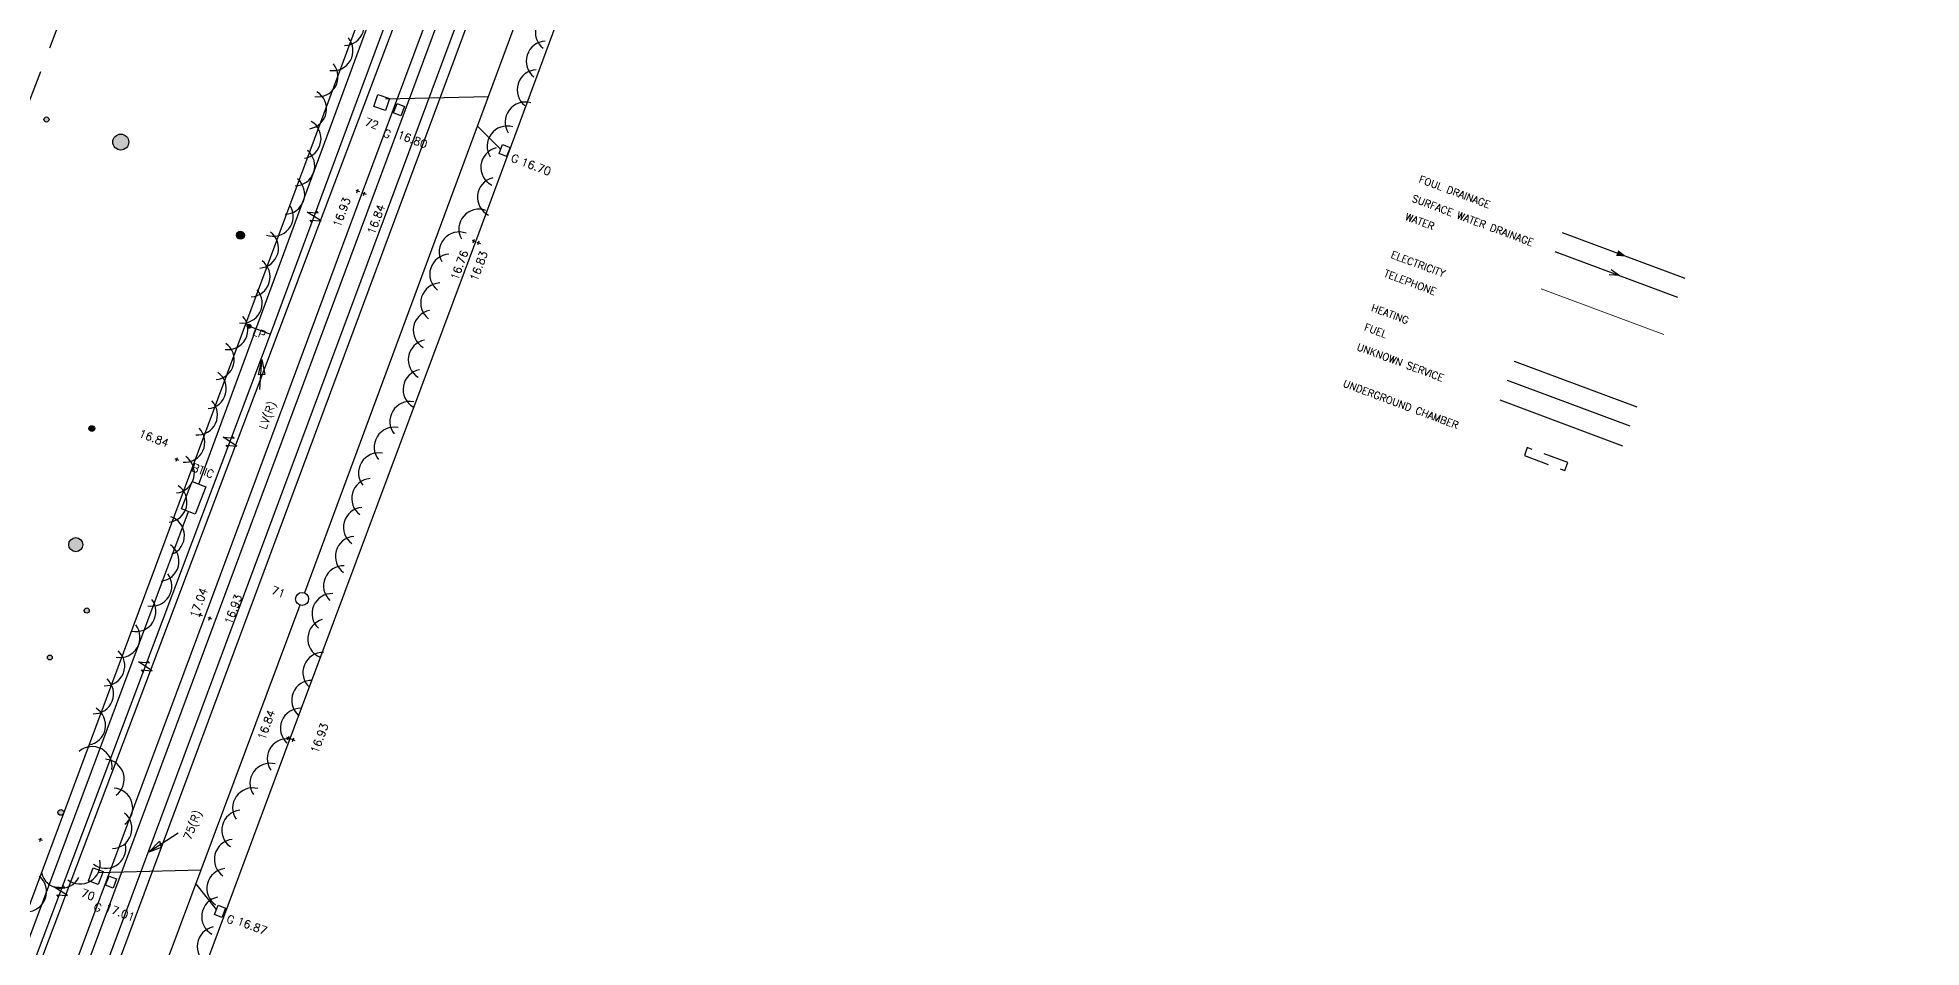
# Model space of a CAD drawing. Header units: millimetres. Extents: x 521005098 to 521837086, y 174609906 to 175681253.
# Drawn here: x 521496642 to 521590782, y 174744360 to 174789805 of the extents above; entities that cross this region are included whole.
import ezdxf

# ---------------------------------------------------------------- set-up
doc = ezdxf.new("R2010")
doc.units = ezdxf.units.MM
doc.header["$LTSCALE"] = 200
doc.linetypes.add('layout$0$HIDDEN', pattern=[9.525, 6.35, -3.175])
doc.linetypes.add('layout$0$survey$0$DASHED', pattern=[19.05, 12.7, -6.35])
for name, color, linetype in [('layout$0$ED-BT', 26, 'Continuous'), ('layout$0$ED-CHAMBER', 7, 'layout$0$HIDDEN'), ('layout$0$ED-ELEC', 30, 'Continuous'), ('layout$0$ED-FOUL', 3, 'Continuous'), ('layout$0$ED-FUEL', 104, 'Continuous'), ('layout$0$ED-HEATING', 240, 'layout$0$HIDDEN'), ('layout$0$ED-STORM', 3, 'Continuous'), ('layout$0$ED-UNKNOWN_SERVICE', 190, 'Continuous'), ('layout$0$ED-WATER', 6, 'Continuous'), ('layout$0$GTGAS', 30, 'layout$0$GAS'), ('layout$0$survey$0$BOUNDARY', 8, 'Continuous'), ('layout$0$survey$0$BT', 8, 'Continuous'), ('layout$0$survey$0$CATV', 8, 'Continuous'), ('layout$0$survey$0$DETAIL', 8, 'Continuous'), ('layout$0$survey$0$ELEC', 8, 'Continuous'), ('layout$0$survey$0$GAS', 8, 'Continuous'), ('layout$0$survey$0$LEVEL', 8, 'Continuous'), ('layout$0$survey$0$MH_NUMBER', 8, 'Continuous'), ('layout$0$survey$0$ROAD', 8, 'Continuous'), ('layout$0$survey$0$SERVICE', 8, 'Continuous'), ('layout$0$survey$0$STORM', 3, 'Continuous'), ('layout$0$survey$0$TEXT_SERVICE', 8, 'Continuous'), ('layout$0$survey$0$VEGETATION', 8, 'Continuous'), ('layout$0$survey$0$WATER', 8, 'Continuous')]:
    doc.layers.add(name, color=color, linetype=linetype)
doc.styles.add('layout$0$ROMANS', font='Romans.shx')
doc.styles.add('layout$0$Standard', font='romans.shx')
doc.styles.add('layout$0$survey$0$ROMANS', font='Romans.shx')
doc.linetypes.add('layout$0$GAS', pattern='A,12.7,-5.08,["G",layout$0$Standard,S=2.54,R=0,X=-2.54,Y=-1.27],-6.35', length=24.13)

# ---------------------------------------------------------------- blocks, each defined once
blk = doc.blocks.new('layout')
at = {"layer": 'layout$0$survey$0$SERVICE', "linetype": 'Continuous'}
h = blk.add_hatch(color=256, dxfattribs=at)
edge = h.paths.add_edge_path()
edge.add_arc((521507211.4, 174775390.4), 100, 0, 360)
at = {"layer": 'layout$0$survey$0$VEGETATION', "linetype": 'Continuous'}
h = blk.add_hatch(color=256, dxfattribs=at)
edge = h.paths.add_edge_path()
edge.add_arc((521497084, 174785716.8), 127.3, 0, 360)
edge = h.paths.add_edge_path()
edge.add_arc((521500796.3, 174784590.5), 397.9, 0, 360)
h = blk.add_hatch(color=256, dxfattribs=at)
edge = h.paths.add_edge_path()
edge.add_arc((521506774.9, 174779936.5), 200, 0, 360)
h = blk.add_hatch(color=256, dxfattribs=at)
edge = h.paths.add_edge_path()
edge.add_arc((521499348.9, 174770276.1), 143.2, 0, 360)
h = blk.add_hatch(color=256, dxfattribs=at)
edge = h.paths.add_edge_path()
edge.add_arc((521498545.1, 174764476), 350.1, 0, 360)
edge = h.paths.add_edge_path()
edge.add_arc((521485735.7, 174768618.7), 350.1, 0, 360)
edge = h.paths.add_edge_path()
edge.add_arc((521482157.7, 174763106.6), 350.1, 0, 360)
h = blk.add_hatch(color=256, dxfattribs=at)
edge = h.paths.add_edge_path()
edge.add_arc((521493198.6, 174755158.1), 120, 0, 360)
edge = h.paths.add_edge_path()
edge.add_arc((521495171.6, 174757157.8), 120, 0, 360)
edge = h.paths.add_edge_path()
edge.add_arc((521497249.6, 174758839.5), 120, 0, 360)
edge = h.paths.add_edge_path()
edge.add_arc((521499093.5, 174761185.3), 127.3, 0, 360)
h = blk.add_hatch(color=256, dxfattribs=at)
edge = h.paths.add_edge_path()
edge.add_arc((521497801.4, 174751098.2), 143.2, 0, 360)
edge = h.paths.add_edge_path()
edge.add_arc((521492713.8, 174750633.5), 127.3, 0, 360)
at = {"layer": 'layout$0$ED-CHAMBER'}
blk.add_lwpolyline([(521570941.8, 174768932.7), (521572969.5, 174768177.7), (521573117.1, 174768573.9), (521571089.3, 174769329)], close=True, dxfattribs=at)
at = {"layer": 'layout$0$ED-FOUL'}
blk.add_line((521572828.1, 174780072.7), (521578959.4, 174777789.7), dxfattribs=at)
blk.add_lwpolyline([(521576050.5, 174778872.8, 0, 300, 0), (521575581.9, 174779047.3, 300, 300, 0)], format="xyseb", dxfattribs=at)
at = {"layer": 'layout$0$ED-FUEL'}
blk.add_line((521570090.2, 174772692.8), (521576221.6, 174770409.8), dxfattribs=at)
at = {"layer": 'layout$0$ED-HEATING', "color": 240, "linetype": 'Continuous'}
blk.add_line((521570436.7, 174773650.5), (521576568.1, 174771367.5), dxfattribs=at)
at = {"layer": 'layout$0$ED-STORM'}
blk.add_line((521572472.2, 174779117.1), (521578603.6, 174776834.1), dxfattribs=at)
blk.add_lwpolyline([(521575280.4, 174778231.3), (521575697.4, 174777915.8), (521575175.7, 174777949.9)], dxfattribs=at)
at = {"layer": 'layout$0$ED-UNKNOWN_SERVICE'}
blk.add_line((521569722.3, 174771704.7), (521575853.7, 174769421.7), dxfattribs=at)
at = {"layer": 'layout$0$GTGAS', "lineweight": 0, "ltscale": 0.5, "flags": 128}
blk.add_lwpolyline([(521571780.8, 174777260.1), (521577912.1, 174774977)], dxfattribs=at)
at = {"layer": 'layout$0$survey$0$BOUNDARY', "linetype": 'Continuous'}
for p, q in [((521502523.6, 174763366.8), (521522050.4, 174815873.2)), ((521490235.7, 174730396.2), (521502523.6, 174763366.8))]:
    blk.add_line(p, q, dxfattribs=at)
at = {"layer": 'layout$0$survey$0$BT', "linetype": 'Continuous', "flags": 128}
for points in [[(521504701.7, 174767503.8), (521516967, 174800824.6)], [(521462408.7, 174654273), (521504176.2, 174766131)]]:
    blk.add_lwpolyline(points, dxfattribs=at)
at = {"layer": 'layout$0$survey$0$CATV', "linetype": 'Continuous', "flags": 128}
blk.add_lwpolyline([(521493147.2, 174734063.8), (521518385.4, 174800815.6), (521564899.5, 174926306.4), (521599833.2, 175020690.5)], dxfattribs=at)
at = {"layer": 'layout$0$survey$0$DETAIL', "linetype": 'layout$0$survey$0$DASHED', "flags": 128}
blk.add_lwpolyline([(521552441.1, 174929418.7), (521550687.8, 174924606.4), (521549775.7, 174920946.7), (521546276.9, 174911556.8), (521536588.7, 174890620.7), (521534024.1, 174883749.4), (521530604.3, 174872804.9), (521528014, 174860458.8), (521524062.6, 174847530.4), (521520001.4, 174837912.3), (521510586.1, 174820386.8), (521504306.9, 174807340.4), (521501936.7, 174801579), (521493825.1, 174780362.8), (521489177.1, 174773092.5), (521485075.6, 174769035), (521481073.6, 174762616.2)], dxfattribs=at)
at = {"layer": 'layout$0$survey$0$ELEC'}
for p, q in [((521510116.1, 174781084.3), (521510658.8, 174781046.3)), ((521510804.8, 174780646.9), (521510116.1, 174781084.3)), ((521510352.4, 174780585.7), (521510262.1, 174780684.9)), ((521510262.1, 174780684.9), (521510804.8, 174780646.9)), ((521510658.8, 174781046.3), (521510568.5, 174781145.4)), ((521505916, 174769845.7), (521506458.5, 174769804.7)), ((521506602.3, 174769404.5), (521505916, 174769845.7)), ((521506149.5, 174769345.8), (521506059.8, 174769445.5)), ((521506059.8, 174769445.5), (521506602.3, 174769404.5)), ((521506458.5, 174769804.7), (521506368.7, 174769904.4)), ((521501682.6, 174758617.3), (521502225.1, 174758576.2)), ((521502368.8, 174758176), (521501682.6, 174758617.3)), ((521501916.1, 174758117.4), (521501826.3, 174758217.1)), ((521501826.3, 174758217.1), (521502368.8, 174758176)), ((521502225.1, 174758576.2), (521502135.3, 174758675.9)), ((521497449.2, 174747388.8), (521497991.7, 174747347.8)), ((521498135.4, 174746947.6), (521497449.2, 174747388.8)), ((521497682.7, 174746888.9), (521497592.9, 174746988.6)), ((521497592.9, 174746988.6), (521498135.4, 174746947.6)), ((521497991.7, 174747347.8), (521497901.9, 174747447.5))]:
    blk.add_line(p, q, dxfattribs=at)
at = {"layer": 'layout$0$survey$0$ELEC', "linetype": 'Continuous', "flags": 128}
for points in [[(521453938.2, 174630117.5), (521462845.3, 174653514.2), (521472659.9, 174679603.6), (521492455.2, 174733023.9), (521508326.3, 174775119.3), (521529431.5, 174832060.3), (521564628.2, 174926839.4)], [(521507211.4, 174775390.4), (521508277, 174774988.6)], [(521507738.6, 174772225.3), (521507838.3, 174773719.8), (521507987, 174772980.1), (521507686.5, 174772961.6), (521507838.3, 174773719.8)]]:
    blk.add_lwpolyline(points, dxfattribs=at)
at = {"layer": 'layout$0$survey$0$GAS', "linetype": 'Continuous', "flags": 128}
for points in [[(521452776.1, 174620443.1), (521465925.3, 174655615.4), (521487844.9, 174713206.3), (521515170.5, 174786610), (521539921.2, 174853278.6), (521583151.6, 174969608), (521602538.7, 175021130.6)], [(521454084.6, 174619873.7), (521467233.8, 174655045.9), (521489153.5, 174712636.8), (521516479.1, 174786040.6), (521541229.7, 174852709.2), (521584460.2, 174969038.6), (521603847.2, 175020561.1)]]:
    blk.add_lwpolyline(points, dxfattribs=at)
at = {"layer": 'layout$0$survey$0$LEVEL', "flags": 128}
for points in [[(521512538.2, 174782184.5), (521512725.6, 174782114.8)], [(521512597, 174782055.9), (521512666.8, 174782243.4)], [(521512864.1, 174782048.7), (521513051.5, 174781978.9)], [(521512922.9, 174781920.1), (521512992.7, 174782107.5)], [(521518349.4, 174779681.3), (521518536.8, 174779611.5)], [(521518408.2, 174779552.7), (521518478, 174779740.1)], [(521518583.7, 174779594), (521518771.1, 174779524.3)], [(521518642.5, 174779465.4), (521518712.3, 174779652.9)], [(521503498.2, 174768773.6), (521503685.6, 174768703.8)], [(521503557, 174768645), (521503626.8, 174768832.4)], [(521504675.7, 174761010.9), (521504863.1, 174760941.1)], [(521504734.5, 174760882.3), (521504804.3, 174761069.8)], [(521505144.3, 174760836.5), (521505331.7, 174760766.7)], [(521505203.1, 174760707.9), (521505272.9, 174760895.3)], [(521509077.6, 174754857.3), (521509265, 174754787.5)], [(521509136.4, 174754728.7), (521509206.2, 174754916.1)], [(521509311.9, 174754770.1), (521509499.3, 174754700.3)], [(521509370.7, 174754641.5), (521509440.5, 174754828.9)], [(521496687.7, 174749778.5), (521496875.2, 174749708.7)], [(521496746.6, 174749649.8), (521496816.3, 174749837.3)]]:
    blk.add_lwpolyline(points, dxfattribs=at)
at = {"layer": 'layout$0$survey$0$ROAD', "linetype": 'Continuous', "flags": 128}
for points in [[(521458998.2, 174620502.2), (521464340.4, 174634734.1), (521471543.8, 174653904), (521479105.8, 174674151.3), (521487334.6, 174696088.7), (521494653.2, 174715604.4), (521501832.8, 174734832.1), (521509255.2, 174754796.2), (521518544.7, 174779628.9), (521526408.1, 174800872.4), (521534508.3, 174822705.3), (521542913.9, 174845337.3), (521550827.2, 174866665.8), (521557707.1, 174885238.5), (521566400.8, 174908600.7), (521582455, 174951875.1), (521598951.3, 174996297.6), (521607513.5, 175019356.9)], [(521566461.3, 174926237.2), (521560978.9, 174911450.7), (521552981.7, 174889867.7), (521544841.8, 174867962.9), (521536597.5, 174846003), (521528514, 174824096), (521520760.4, 174803218.2), (521512866.2, 174782062.4), (521505003.7, 174760888.8), (521497284.5, 174740197.7), (521494041.3, 174731577.7)]]:
    blk.add_lwpolyline(points, dxfattribs=at)
at = {"layer": 'layout$0$survey$0$SERVICE', "linetype": 'Continuous', "flags": 128}
for points in [[(521513640.7, 174786959.9), (521514227.2, 174786758.7), (521514026, 174786172.3), (521513439.6, 174786373.4)], [(521514799.4, 174785906.8), (521514427.2, 174786053.3), (521514606.6, 174786509.3), (521514978.8, 174786362.8)], [(521520072.9, 174783865.3), (521519700.7, 174784011.8), (521519880.1, 174784467.8), (521520252.3, 174784321.3)], [(521503830.6, 174766263.3), (521504356.2, 174767636.1), (521505047.3, 174767371.5), (521504521.7, 174765998.7)], [(521499421.5, 174748326.5), (521499908.2, 174748143.4), (521499665.2, 174747497.6), (521499178.5, 174747680.7)], [(521500409.4, 174747320.1), (521500037.2, 174747466.5), (521500216.6, 174747922.5), (521500588.8, 174747776)], [(521505853.7, 174745856.5), (521505481.4, 174746003), (521505660.9, 174746458.9), (521506033.1, 174746312.4)]]:
    blk.add_lwpolyline(points, close=True, dxfattribs=at)
at = {"layer": 'layout$0$survey$0$SERVICE', "linetype": 'Continuous'}
for centre, radius in [((521507211.4, 174775390.4), 100), ((521509860.1, 174761762.4), 325)]:
    blk.add_circle(centre, radius, dxfattribs=at)
at = {"layer": 'layout$0$survey$0$STORM', "linetype": 'Continuous', "flags": 128}
for points in [[(521574184.8, 174935421.6), (521509973, 174762067.1)], [(521514029.6, 174786741.8), (521519158.2, 174786864.8)], [(521519784.3, 174784224.3), (521518613.8, 174785395)], [(521509746.3, 174761457.9), (521456539.6, 174619114.3)], [(521499672.6, 174748105.2), (521504801.2, 174748228.2)], [(521505578.1, 174746248.5), (521504548.5, 174747552.2)]]:
    blk.add_lwpolyline(points, dxfattribs=at)
at = {"layer": 'layout$0$survey$0$VEGETATION', "linetype": 'Continuous'}
for centre, radius in [((521497084, 174785716.8), 127.3), ((521500796.3, 174784590.5), 397.9), ((521506774.9, 174779936.5), 200), ((521499348.9, 174770276.1), 143.2), ((521498545.1, 174764476), 350.1), ((521499093.5, 174761185.3), 127.3), ((521497249.6, 174758839.5), 120), ((521497801.4, 174751098.2), 143.2)]:
    blk.add_circle(centre, radius, dxfattribs=at)
for centre, start, end in [((521511958.8, 174790410.7), 271.187221, 50.458951), ((521522515.7, 174790066.3), 92.73549, 232.007221), ((521511402.3, 174789157), 260.473129, 39.74486), ((521522060.3, 174788633), 92.73549, 232.007221), ((521510652.7, 174787853.1), 260.473129, 39.74486), ((521521604.8, 174787199.8), 92.73549, 232.007221), ((521510081.1, 174786243.4), 279.699313, 58.971043), ((521521002, 174785589.6), 73.542163, 212.813894), ((521509802.8, 174784765.4), 279.699313, 58.971043), ((521520100.7, 174784385.7), 73.542163, 212.813894), ((521509488.5, 174783403.9), 270.916517, 50.188248), ((521519791.1, 174783328.2), 103.985507, 243.257237), ((521508987.7, 174781985.7), 270.916517, 50.188248), ((521519624, 174781833.7), 103.985507, 243.257237), ((521508416, 174780880.7), 250.640264, 29.911994), ((521518691.3, 174780238.7), 69.64726, 208.918991), ((521507683.7, 174779294.9), 273.757462, 53.029193), ((521517710.3, 174779098.9), 69.64726, 208.918991), ((521507253.9, 174777853.7), 273.757462, 53.029193), ((521517237, 174777987.4), 92.903826, 232.175556), ((521506861, 174776545), 262.121147, 41.392877), ((521516785.8, 174776552.9), 92.903826, 232.175556), ((521506149.2, 174775220), 262.121147, 41.392877), ((521516414.3, 174775192.1), 100.605638, 239.877368), ((521505464.2, 174773718.8), 275.234377, 54.506108), ((521516159.4, 174773710), 100.605638, 239.877368), ((521505071.7, 174772266.9), 275.234377, 54.506108), ((521515904.5, 174772227.9), 100.605638, 239.877368), ((521504628.4, 174770955.8), 265.453777, 44.725508), ((521515243.3, 174770628.1), 78.980562, 218.252292), ((521503994.9, 174769591.8), 265.453777, 44.725508), ((521514460.2, 174769344.2), 78.980562, 218.252292), ((521503474.9, 174768055), 276.060262, 55.331992), ((521513677, 174768060.4), 78.980562, 218.252292), ((521503103.3, 174766597.6), 276.060262, 55.331992), ((521513334.9, 174766784.6), 94.642612, 233.914343), ((521512927.4, 174765337), 94.642612, 233.914343), ((521502976.6, 174764923.1), 292.202319, 71.474049), ((521502706.8, 174763645.6), 276.017182, 55.288913), ((521512520, 174763889.3), 94.642612, 233.914343), ((521502347.9, 174762407.1), 258.399688, 37.671418), ((521511927.6, 174762420.9), 87.818719, 227.090449), ((521501551.6, 174761131.2), 258.399688, 37.671418), ((521511351, 174761032), 87.818719, 227.090449), ((521511142.7, 174759772.4), 105.895662, 245.167392), ((521500758, 174759842.8), 259.187628, 38.459359), ((521499995.4, 174758423.6), 268.667335, 47.939066), ((521510897.4, 174758092.7), 88.412649, 227.684379), ((521499439.3, 174757026.2), 268.667335, 47.939066), ((521510335.2, 174756697.8), 88.412649, 227.684379), ((521499037.5, 174755456.5), 278.985946, 58.257677), ((521509773.1, 174755303), 88.412649, 227.684379), ((521499365.2, 174753390.5), 351.815882, 131.087612), ((521509116.4, 174753783.4), 75.235262, 214.506992), ((521499970.4, 174752756.1), 306.827659, 86.09939), ((521508251.1, 174752553.5), 75.235262, 214.506992), ((521500396.6, 174751313.7), 306.827659, 86.09939), ((521507385.7, 174751323.5), 75.235262, 214.506992), ((521500353.5, 174750292.3), 271.37402, 50.645751), ((521506843.2, 174750212.2), 95.99893, 235.27066), ((521500046.7, 174749308.2), 231.835469, 11.1072), ((521506470.1, 174748755.3), 95.99893, 235.27066), ((521498763.9, 174748523), 231.835469, 11.1072), ((521496084, 174747137.8), 270.896521, 50.168251), ((521497810.8, 174748308.3), 193.428972, 332.700702), ((521506097, 174747298.5), 95.99893, 235.27066), ((521505839.4, 174745886.8), 101.722466, 240.994196), ((521505613.4, 174744400), 101.722466, 240.994196)]:
    blk.add_arc(centre, 1000, start, end, dxfattribs=at)
at = {"layer": 'layout$0$survey$0$WATER', "linetype": 'Continuous', "flags": 128}
for points in [[(521603361.6, 175020830), (521457902.3, 174630344.4), (521460680.1, 174629309.7)], [(521503662.7, 174750063.4), (521502198.3, 174749109.7), (521502730, 174749661.2), (521502806, 174749339.6), (521502198.3, 174749109.7)]]:
    blk.add_lwpolyline(points, dxfattribs=at)
at = {"layer": 'layout$0$ED-BT', "style": 'layout$0$ROMANS'}
blk.add_text('TELEPHONE', height=360, rotation=339.576964, dxfattribs=at).set_placement((521563893.7, 174777886.5))
at = {"layer": 'layout$0$ED-CHAMBER', "style": 'layout$0$ROMANS'}
blk.add_text('UNDERGROUND CHAMBER', height=360, rotation=339.576964, dxfattribs=at).set_placement((521561845.6, 174772386.1))
at = {"layer": 'layout$0$ED-ELEC', "style": 'layout$0$ROMANS'}
blk.add_text('ELECTRICITY', height=360, rotation=339.576964, dxfattribs=at).set_placement((521564241.2, 174778819.8))
at = {"layer": 'layout$0$ED-FOUL', "style": 'layout$0$ROMANS'}
blk.add_text('FOUL DRAINAGE', height=360, rotation=339.576964, dxfattribs=at).set_placement((521565642.8, 174782583.9))
at = {"layer": 'layout$0$ED-FUEL', "style": 'layout$0$ROMANS'}
blk.add_text('FUEL', height=360, rotation=339.576964, dxfattribs=at).set_placement((521562904.9, 174775203.9))
at = {"layer": 'layout$0$ED-HEATING', "color": 240, "style": 'layout$0$ROMANS'}
blk.add_text('HEATING', height=360, rotation=339.576964, dxfattribs=at).set_placement((521563254.2, 174776169))
at = {"layer": 'layout$0$ED-STORM', "style": 'layout$0$ROMANS'}
blk.add_text('SURFACE WATER DRAINAGE', height=360, rotation=339.576964, dxfattribs=at).set_placement((521565286.9, 174781628.3))
at = {"layer": 'layout$0$ED-UNKNOWN_SERVICE', "style": 'layout$0$ROMANS'}
blk.add_text('UNKNOWN SERVICE', height=360, rotation=339.576964, dxfattribs=at).set_placement((521562537, 174774215.9))
at = {"layer": 'layout$0$ED-WATER', "style": 'layout$0$ROMANS'}
blk.add_text('WATER', height=360, rotation=339.576964, dxfattribs=at).set_placement((521564948.5, 174780719.3))
at = {"layer": 'layout$0$survey$0$ELEC', "linetype": 'Continuous', "style": 'layout$0$survey$0$ROMANS'}
blk.add_text('LV(R)', height=400, rotation=69.576964, dxfattribs=at).set_placement((521508057.6, 174770198.6))
at = {"layer": 'layout$0$survey$0$LEVEL', "style": 'layout$0$survey$0$ROMANS'}
for s, rotation, p in [('16.80', 339.576964, (521514576.6, 174784801)), ('16.70', 339.576964, (521520758.9, 174783444.8)), ('16.93', 69.576964, (521511753.4, 174780288.3)), ('16.84', 69.576964, (521513472.8, 174779935.8)), ('16.76', 69.576964, (521517635.6, 174777647.3)), ('16.83', 69.576964, (521518607.2, 174777605.2)), ('16.84', 339.576964, (521501658.3, 174769875.4)), ('17.04', 69.576964, (521504608.4, 174760772.5)), ('16.93', 69.576964, (521506332.8, 174760451.7)), ('16.84', 69.576964, (521507989, 174754679.2)), ('16.93', 69.576964, (521510644, 174754018.3)), ('17.01', 339.576964, (521499957.8, 174746188.7)), ('16.87', 339.576964, (521506566.4, 174745507.8))]:
    blk.add_text(s, height=400, rotation=rotation, dxfattribs=at).set_placement(p)
at = {"layer": 'layout$0$survey$0$MH_NUMBER', "linetype": 'Continuous', "style": 'layout$0$survey$0$ROMANS'}
for s, p in [('72', (521512946.4, 174785450.2)), ('71', (521508277.9, 174762041.6)), ('70', (521498765, 174746921.6))]:
    blk.add_text(s, height=400, rotation=339.576964, dxfattribs=at).set_placement(p)
at = {"layer": 'layout$0$survey$0$TEXT_SERVICE', "linetype": 'Continuous', "style": 'layout$0$survey$0$ROMANS'}
for s, p in [('G', (521513861.3, 174784881.3)), ('G', (521520260.2, 174783635.2)), ('LP', (521507341.9, 174774966.7)), ('BTIC', (521504297.7, 174768176.8)), ('G', (521499405.7, 174746235.4)), ('G', (521506041, 174745626.4))]:
    blk.add_text(s, height=400, rotation=339.576964, dxfattribs=at).set_placement(p)
at = {"layer": 'layout$0$survey$0$WATER', "linetype": 'Continuous', "style": 'layout$0$survey$0$ROMANS'}
blk.add_text('75(R)', height=400, rotation=68.812207, dxfattribs=at).set_placement((521504290.1, 174749692.2))

msp = doc.modelspace()

# ---------------------------------------------------------------- block references
msp.add_blockref('layout', (0, 0))

doc.saveas('drawing.dxf')
